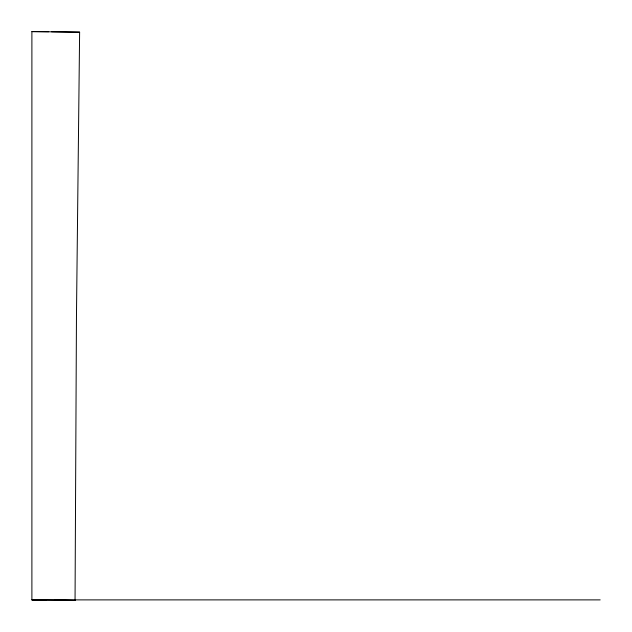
<?xml version="1.0" encoding="UTF-8"?>
<svg xmlns="http://www.w3.org/2000/svg" width="632" height="632" viewBox="0 0 632 632"><rect width="100%" height="100%" fill="white"/><g stroke="black" fill="none" stroke-linecap="round" stroke-linejoin="round"><path stroke-width="0.95" d="M48.703 31.726L31.892 31.6L31.892 599.887L75.05 600.4L76.464 316.261L79.624 32.161L51.516 31.75M79.624 32.161L31.892 31.6M600.179 599.887L31.892 599.887L46.318 600.005M54.494 600.092L75.05 600.4"/></g></svg>
